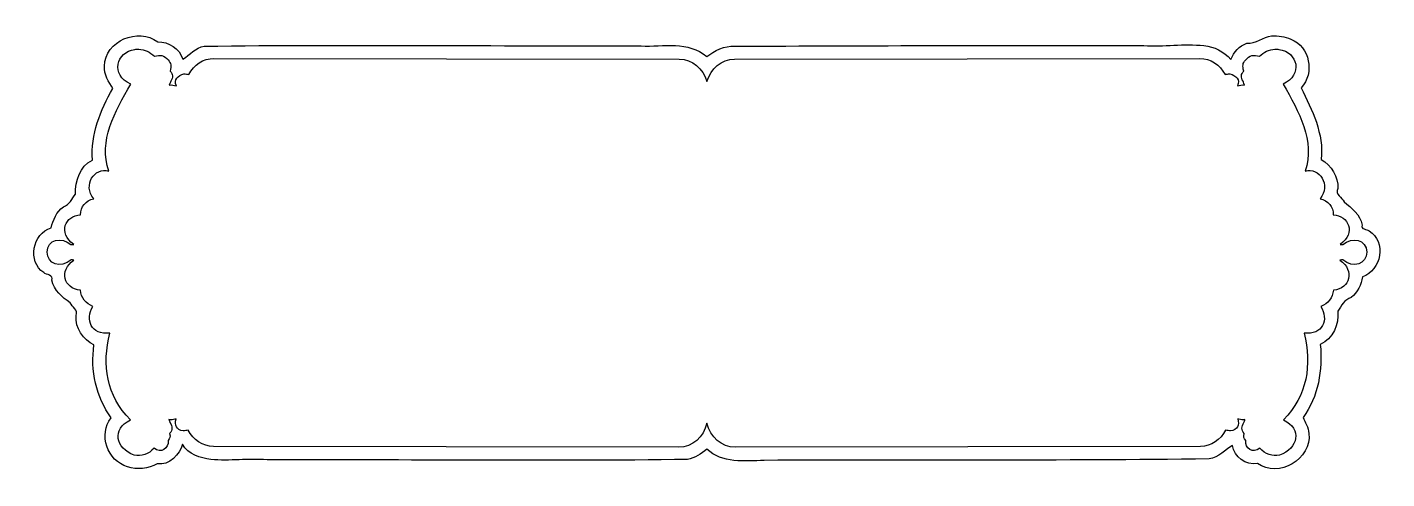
# Model space of a CAD drawing. Header units: centimetres. Extents: x -13.6 to 13.6, y -4.5 to 4.5.
import ezdxf

# ---------------------------------------------------------------- set-up
doc = ezdxf.new("R2010")
doc.units = ezdxf.units.CM
doc.header["$MEASUREMENT"] = 0
doc.layers.add('Layer 1', color=7, linetype='Continuous')

msp = doc.modelspace()

# ---------------------------------------------------------------- linework, layer by layer
at = {"layer": 'Layer 1', "color": 42, "lineweight": 25}
msp.add_open_spline([(11.28326, 4.32738), (11.10996, 4.30573), (10.96839, 4.17145), (10.78799, 4.17938), (10.78799, 4.17938), (10.63818, 4.12909), (10.52982, 3.99871), (10.46718, 3.85775), (10.46718, 3.85775), (10.32425, 4.00791), (10.13993, 4.11687), (9.92892, 4.13143), (9.92892, 4.13143), (9.53103, 4.17952), (9.12714, 4.10334), (8.72672, 4.13397), (8.72672, 4.13397), (6.00412, 4.13849), (3.2804, 4.13159), (0.55854, 4.11902), (0.55854, 4.11902), (0.35022, 4.13874), (0.15109, 4.02611), (-0.00287, 3.91231), (-0.00287, 3.91231), (-0.36104, 4.23081), (-0.87784, 4.10957), (-1.31338, 4.1248), (-1.31338, 4.1248), (-4.22287, 4.12281), (-7.13316, 4.15694), (-10.04215, 4.12067), (-10.04215, 4.12067), (-10.2127, 4.09246), (-10.33236, 3.95427), (-10.46879, 3.86022), (-10.46879, 3.86022), (-10.53243, 4.07377), (-10.75694, 4.20916), (-10.9715, 4.20914), (-10.9715, 4.20914), (-11.35429, 4.50075), (-12.03009, 4.22796), (-12.03231, 3.72379), (-12.03231, 3.72379), (-12.04873, 3.55671), (-11.94508, 3.39777), (-11.86695, 3.27483), (-11.86695, 3.27483), (-12.11743, 2.84375), (-12.30876, 2.35272), (-12.27623, 1.84525), (-12.27623, 1.84525), (-12.53109, 1.72504), (-12.61785, 1.41903), (-12.61357, 1.1656), (-12.61357, 1.1656), (-12.68286, 1.07338), (-12.73337, 0.94688), (-12.85583, 0.91094), (-12.85583, 0.91094), (-12.99476, 0.81338), (-13.05912, 0.6425), (-13.1014, 0.48843), (-13.1014, 0.48843), (-13.47037, 0.37928), (-13.57825, -0.19073), (-13.24775, -0.40618), (-13.24775, -0.40618), (-13.1888, -0.45584), (-13.0527, -0.44775), (-13.08321, -0.55666), (-13.08321, -0.55666), (-13.05196, -0.76085), (-12.87693, -0.90222), (-12.72106, -1.00811), (-12.72106, -1.00811), (-12.68299, -1.09625), (-12.55012, -1.15502), (-12.60282, -1.26525), (-12.60282, -1.26525), (-12.62111, -1.51348), (-12.45652, -1.74928), (-12.24563, -1.85147), (-12.24563, -1.85147), (-12.31632, -2.35952), (-12.20146, -2.89493), (-11.90084, -3.31164), (-11.90084, -3.31164), (-12.16266, -3.63529), (-11.97354, -4.17504), (-11.57755, -4.28564), (-11.57755, -4.28564), (-11.38261, -4.35688), (-11.1584, -4.32205), (-10.98224, -4.22694), (-10.98224, -4.22694), (-10.73529, -4.27289), (-10.52729, -4.03158), (-10.47705, -3.83833), (-10.47705, -3.83833), (-10.3671, -4.04025), (-10.11871, -4.10989), (-9.90654, -4.14343), (-9.90654, -4.14343), (-9.53354, -4.17116), (-9.15916, -4.12524), (-8.78537, -4.14591), (-8.78537, -4.14591), (-5.98612, -4.14422), (-3.18606, -4.17799), (-0.38733, -4.14178), (-0.38733, -4.14178), (-0.24199, -4.11272), (-0.10817, -4.03189), (-0.00038, -3.93425), (-0.00038, -3.93425), (0.30575, -4.22567), (0.75588, -4.17252), (1.14312, -4.1595), (1.14312, -4.1595), (4.10769, -4.14493), (7.07345, -4.17188), (10.03725, -4.12855), (10.03725, -4.12855), (10.21974, -4.10423), (10.3689, -3.93936), (10.50027, -3.85983), (10.50027, -3.85983), (10.53692, -4.08556), (10.76931, -4.27284), (11.00215, -4.22198), (11.00215, -4.22198), (11.41907, -4.52839), (12.08945, -4.12772), (12.02658, -3.61923), (12.02658, -3.61923), (12.02177, -3.50412), (11.94855, -3.3935), (11.91, -3.30008), (11.91, -3.30008), (12.21885, -2.89022), (12.30307, -2.34599), (12.25561, -1.84074), (12.25561, -1.84074), (12.51094, -1.73568), (12.63711, -1.43426), (12.6037, -1.17432), (12.6037, -1.17432), (12.67769, -1.07082), (12.73554, -0.94089), (12.87076, -0.90312), (12.87076, -0.90312), (13.0017, -0.804), (13.07388, -0.6456), (13.09814, -0.48805), (13.09814, -0.48805), (13.4756, -0.37464), (13.58398, 0.22269), (13.22878, 0.42724), (13.22878, 0.42724), (13.17844, 0.46746), (13.06197, 0.4521), (13.08905, 0.54548), (13.08905, 0.54548), (13.06021, 0.75361), (12.87887, 0.88823), (12.73104, 1.00767), (12.73104, 1.00767), (12.68672, 1.09857), (12.54612, 1.15646), (12.60702, 1.27391), (12.60702, 1.27391), (12.62001, 1.51306), (12.47179, 1.73528), (12.27298, 1.85682), (12.27298, 1.85682), (12.33032, 2.36941), (12.0907, 2.84561), (11.8728, 3.29136), (11.8728, 3.29136), (12.14723, 3.57614), (12.04567, 4.11931), (11.66857, 4.25874), (11.66857, 4.25874), (11.54902, 4.31455), (11.41527, 4.33421), (11.28327, 4.32737), (11.28327, 4.32737), (11.28327, 4.32737), (11.28326, 4.32738), (11.28326, 4.32738)], degree=3, knots=[0, 0, 0, 0, 0.02040816, 0.02040816, 0.02040816, 0.02040816, 0.04081633, 0.04081633, 0.04081633, 0.04081633, 0.06122449, 0.06122449, 0.06122449, 0.06122449, 0.08163265, 0.08163265, 0.08163265, 0.08163265, 0.10204082, 0.10204082, 0.10204082, 0.10204082, 0.12244898, 0.12244898, 0.12244898, 0.12244898, 0.14285714, 0.14285714, 0.14285714, 0.14285714, 0.16326531, 0.16326531, 0.16326531, 0.16326531, 0.18367347, 0.18367347, 0.18367347, 0.18367347, 0.20408163, 0.20408163, 0.20408163, 0.20408163, 0.2244898, 0.2244898, 0.2244898, 0.2244898, 0.24489796, 0.24489796, 0.24489796, 0.24489796, 0.26530612, 0.26530612, 0.26530612, 0.26530612, 0.28571429, 0.28571429, 0.28571429, 0.28571429, 0.30612245, 0.30612245, 0.30612245, 0.30612245, 0.32653061, 0.32653061, 0.32653061, 0.32653061, 0.34693878, 0.34693878, 0.34693878, 0.34693878, 0.36734694, 0.36734694, 0.36734694, 0.36734694, 0.3877551, 0.3877551, 0.3877551, 0.3877551, 0.40816327, 0.40816327, 0.40816327, 0.40816327, 0.42857143, 0.42857143, 0.42857143, 0.42857143, 0.44897959, 0.44897959, 0.44897959, 0.44897959, 0.46938776, 0.46938776, 0.46938776, 0.46938776, 0.48979592, 0.48979592, 0.48979592, 0.48979592, 0.51020408, 0.51020408, 0.51020408, 0.51020408, 0.53061224, 0.53061224, 0.53061224, 0.53061224, 0.55102041, 0.55102041, 0.55102041, 0.55102041, 0.57142857, 0.57142857, 0.57142857, 0.57142857, 0.59183673, 0.59183673, 0.59183673, 0.59183673, 0.6122449, 0.6122449, 0.6122449, 0.6122449, 0.63265306, 0.63265306, 0.63265306, 0.63265306, 0.65306122, 0.65306122, 0.65306122, 0.65306122, 0.67346939, 0.67346939, 0.67346939, 0.67346939, 0.69387755, 0.69387755, 0.69387755, 0.69387755, 0.71428571, 0.71428571, 0.71428571, 0.71428571, 0.73469388, 0.73469388, 0.73469388, 0.73469388, 0.75510204, 0.75510204, 0.75510204, 0.75510204, 0.7755102, 0.7755102, 0.7755102, 0.7755102, 0.79591837, 0.79591837, 0.79591837, 0.79591837, 0.81632653, 0.81632653, 0.81632653, 0.81632653, 0.83673469, 0.83673469, 0.83673469, 0.83673469, 0.85714286, 0.85714286, 0.85714286, 0.85714286, 0.87755102, 0.87755102, 0.87755102, 0.87755102, 0.89795918, 0.89795918, 0.89795918, 0.89795918, 0.91836735, 0.91836735, 0.91836735, 0.91836735, 0.93877551, 0.93877551, 0.93877551, 0.93877551, 0.95918367, 0.95918367, 0.95918367, 0.95918367, 1, 1, 1, 1], dxfattribs=at)
at = {"layer": 'Layer 1', "color": 12, "lineweight": 25}
msp.add_open_spline([(-11.348, 4.0612), (-11.37427, 4.06206), (-11.40047, 4.06049), (-11.42655, 4.05624), (-11.42655, 4.05624), (-11.80346, 4.01094), (-11.91478, 3.53701), (-11.51006, 3.36336), (-11.51006, 3.36336), (-11.82839, 2.81512), (-12.15343, 2.22523), (-11.9491, 1.62455), (-11.9491, 1.62455), (-12.23541, 1.70772), (-12.47394, 1.33932), (-12.24841, 1.07223), (-12.24841, 1.07223), (-12.40577, 1.02854), (-12.51803, 0.91619), (-12.51299, 0.74977), (-12.51299, 0.74977), (-12.81756, 0.74189), (-12.97336, 0.38063), (-12.64859, 0.15942), (-12.64859, 0.15942), (-12.6667, 0.15785), (-12.68497, 0.15607), (-12.70316, 0.15611), (-12.70316, 0.15611), (-12.88788, 0.30791), (-13.17858, 0.26394), (-13.18024, 0.00397), (-13.18024, 0.00397), (-13.17842, -0.23172), (-12.91368, -0.33283), (-12.69986, -0.15065), (-12.69986, -0.15065), (-12.68529, -0.15078), (-12.66521, -0.15485), (-12.64694, -0.15644), (-12.64694, -0.15644), (-12.94394, -0.36547), (-12.8548, -0.72796), (-12.51465, -0.75589), (-12.51465, -0.75589), (-12.50582, -0.90403), (-12.40325, -1.02596), (-12.26578, -1.08331), (-12.26578, -1.08331), (-12.42703, -1.34522), (-12.30199, -1.65729), (-11.92844, -1.61578), (-11.92844, -1.61578), (-12.08765, -2.24939), (-11.99194, -2.86504), (-11.51751, -3.34963), (-11.51751, -3.34963), (-11.89619, -3.53218), (-11.81034, -3.92247), (-11.43813, -4.05408), (-11.43813, -4.05408), (-11.30174, -4.08556), (-11.14919, -4.03368), (-11.04374, -3.91765), (-11.04374, -3.91765), (-10.91148, -4.02502), (-10.74065, -3.92697), (-10.7651, -3.76221), (-10.7651, -3.76221), (-10.72759, -3.71788), (-10.70773, -3.69103), (-10.73368, -3.62413), (-10.73368, -3.62413), (-10.66352, -3.55503), (-10.68054, -3.48037), (-10.72541, -3.40171), (-10.72541, -3.40171), (-10.73122, -3.38698), (-10.74097, -3.36333), (-10.74856, -3.34383), (-10.74856, -3.34383), (-10.73828, -3.34483), (-10.72856, -3.34795), (-10.71797, -3.34796), (-10.71797, -3.34796), (-10.67238, -3.34804), (-10.6349, -3.33983), (-10.60387, -3.3306), (-10.60387, -3.3306), (-10.63965, -3.4447), (-10.59757, -3.55504), (-10.46248, -3.56873), (-10.46248, -3.56873), (-10.42698, -3.56791), (-10.39323, -3.56355), (-10.36161, -3.5555), (-10.36161, -3.5555), (-10.2619, -3.75003), (-10.07291, -3.88093), (-9.85642, -3.88127), (-9.85642, -3.88127), (-9.85642, -3.88127), (-0.56128, -3.89615), (-0.56128, -3.89615), (-0.56128, -3.89615), (-0.29081, -3.89658), (-0.06466, -3.69325), (0.00096, -3.41577), (0.00096, -3.41577), (0.06657, -3.69326), (0.29272, -3.89658), (0.5632, -3.89615), (0.5632, -3.89615), (0.5632, -3.89615), (9.85917, -3.88127), (9.85917, -3.88127), (9.85917, -3.88127), (10.07566, -3.88093), (10.26383, -3.75004), (10.36353, -3.5555), (10.36353, -3.5555), (10.39515, -3.56355), (10.4289, -3.56791), (10.4644, -3.56873), (10.4644, -3.56873), (10.59949, -3.55505), (10.6424, -3.4447), (10.60661, -3.3306), (10.60661, -3.3306), (10.63764, -3.33983), (10.67429, -3.34804), (10.71988, -3.34796), (10.71988, -3.34796), (10.73047, -3.34794), (10.7402, -3.34483), (10.75047, -3.34383), (10.75047, -3.34383), (10.74288, -3.36332), (10.73396, -3.38697), (10.72815, -3.40171), (10.72815, -3.40171), (10.68328, -3.48036), (10.66626, -3.55502), (10.73642, -3.62413), (10.73642, -3.62413), (10.71047, -3.69103), (10.7295, -3.71788), (10.76701, -3.76221), (10.76701, -3.76221), (10.74256, -3.92697), (10.91421, -4.02502), (11.04648, -3.91765), (11.04648, -3.91765), (11.15194, -4.03368), (11.30448, -4.08556), (11.44087, -4.05408), (11.44087, -4.05408), (11.81308, -3.92247), (11.89892, -3.53217), (11.52025, -3.34963), (11.52025, -3.34963), (11.99468, -2.86505), (12.09039, -2.24939), (11.93118, -1.61578), (11.93118, -1.61578), (12.30474, -1.65729), (12.42894, -1.34522), (12.2677, -1.08331), (12.2677, -1.08331), (12.40517, -1.02595), (12.50774, -0.90403), (12.51657, -0.75589), (12.51657, -0.75589), (12.85672, -0.72797), (12.94586, -0.36547), (12.64886, -0.15644), (12.64886, -0.15644), (12.66713, -0.15486), (12.68804, -0.15078), (12.7026, -0.15065), (12.7026, -0.15065), (12.91643, -0.33283), (13.18034, -0.23172), (13.18216, 0.00397), (13.18216, 0.00397), (13.18052, 0.26393), (12.89063, 0.30791), (12.70591, 0.15611), (12.70591, 0.15611), (12.68772, 0.15606), (12.66945, 0.15785), (12.65134, 0.15942), (12.65134, 0.15942), (12.97612, 0.38063), (12.81948, 0.7419), (12.51491, 0.74977), (12.51491, 0.74977), (12.51994, 0.91619), (12.40852, 1.02854), (12.25115, 1.07223), (12.25115, 1.07223), (12.47668, 1.33932), (12.23815, 1.70772), (11.95184, 1.62455), (11.95184, 1.62455), (12.15617, 2.22523), (11.8303, 2.81512), (11.51197, 3.36336), (11.51197, 3.36336), (11.91669, 3.53701), (11.80537, 4.01094), (11.42846, 4.05624), (11.42846, 4.05624), (11.40238, 4.0605), (11.37618, 4.06206), (11.34991, 4.0612), (11.34991, 4.0612), (11.23606, 4.05747), (11.12318, 4.00676), (11.0382, 3.91816), (11.0382, 3.91816), (10.92801, 3.95958), (10.83796, 3.93796), (10.76452, 3.84623), (10.76452, 3.84623), (10.70162, 3.7712), (10.69898, 3.73484), (10.72649, 3.62299), (10.72649, 3.62299), (10.66351, 3.56387), (10.66541, 3.49082), (10.71243, 3.42373), (10.71243, 3.42373), (10.71151, 3.42544), (10.72145, 3.38959), (10.7422, 3.3427), (10.7422, 3.3427), (10.6944, 3.3501), (10.6461, 3.34191), (10.59999, 3.32947), (10.59999, 3.32947), (10.66576, 3.44652), (10.56442, 3.53823), (10.44951, 3.56677), (10.44951, 3.56677), (10.41473, 3.56682), (10.3821, 3.56271), (10.35194, 3.55519), (10.35194, 3.55519), (10.25118, 3.74698), (10.06408, 3.87551), (9.84923, 3.87517), (9.84923, 3.87517), (9.84923, 3.87517), (0.55409, 3.86029), (0.55409, 3.86029), (0.55409, 3.86029), (0.29486, 3.85988), (0.07672, 3.67291), (0.00177, 3.41298), (0.00177, 3.41298), (-0.07312, 3.67304), (-0.29207, 3.85988), (-0.55137, 3.86029), (-0.55137, 3.86029), (-0.55137, 3.86029), (-9.84651, 3.87517), (-9.84651, 3.87517), (-9.84651, 3.87517), (-10.06136, 3.87551), (-10.24928, 3.74697), (-10.35005, 3.55519), (-10.35005, 3.55519), (-10.38021, 3.56271), (-10.41283, 3.56682), (-10.44762, 3.56677), (-10.44762, 3.56677), (-10.56253, 3.53823), (-10.66387, 3.44652), (-10.5981, 3.32947), (-10.5981, 3.32947), (-10.64421, 3.34191), (-10.69251, 3.3501), (-10.74031, 3.3427), (-10.74031, 3.3427), (-10.71956, 3.38959), (-10.7088, 3.42544), (-10.70972, 3.42373), (-10.70972, 3.42373), (-10.66269, 3.49083), (-10.66162, 3.56388), (-10.7246, 3.62299), (-10.7246, 3.62299), (-10.6971, 3.73484), (-10.69891, 3.77121), (-10.76181, 3.84623), (-10.76181, 3.84623), (-10.83525, 3.93797), (-10.92612, 3.95959), (-11.03632, 3.91816), (-11.03632, 3.91816), (-11.12131, 4.00676), (-11.23419, 4.05747), (-11.34803, 4.0612), (-11.34803, 4.0612), (-11.34803, 4.0612), (-11.348, 4.0612), (-11.348, 4.0612)], degree=3, knots=[0, 0, 0, 0, 0.01282051, 0.01282051, 0.01282051, 0.01282051, 0.02564103, 0.02564103, 0.02564103, 0.02564103, 0.03846154, 0.03846154, 0.03846154, 0.03846154, 0.05128205, 0.05128205, 0.05128205, 0.05128205, 0.06410256, 0.06410256, 0.06410256, 0.06410256, 0.07692308, 0.07692308, 0.07692308, 0.07692308, 0.08974359, 0.08974359, 0.08974359, 0.08974359, 0.1025641, 0.1025641, 0.1025641, 0.1025641, 0.11538462, 0.11538462, 0.11538462, 0.11538462, 0.12820513, 0.12820513, 0.12820513, 0.12820513, 0.14102564, 0.14102564, 0.14102564, 0.14102564, 0.15384615, 0.15384615, 0.15384615, 0.15384615, 0.16666667, 0.16666667, 0.16666667, 0.16666667, 0.17948718, 0.17948718, 0.17948718, 0.17948718, 0.19230769, 0.19230769, 0.19230769, 0.19230769, 0.20512821, 0.20512821, 0.20512821, 0.20512821, 0.21794872, 0.21794872, 0.21794872, 0.21794872, 0.23076923, 0.23076923, 0.23076923, 0.23076923, 0.24358974, 0.24358974, 0.24358974, 0.24358974, 0.25641026, 0.25641026, 0.25641026, 0.25641026, 0.26923077, 0.26923077, 0.26923077, 0.26923077, 0.28205128, 0.28205128, 0.28205128, 0.28205128, 0.29487179, 0.29487179, 0.29487179, 0.29487179, 0.30769231, 0.30769231, 0.30769231, 0.30769231, 0.32051282, 0.32051282, 0.32051282, 0.32051282, 0.33333333, 0.33333333, 0.33333333, 0.33333333, 0.34615385, 0.34615385, 0.34615385, 0.34615385, 0.35897436, 0.35897436, 0.35897436, 0.35897436, 0.37179487, 0.37179487, 0.37179487, 0.37179487, 0.38461538, 0.38461538, 0.38461538, 0.38461538, 0.3974359, 0.3974359, 0.3974359, 0.3974359, 0.41025641, 0.41025641, 0.41025641, 0.41025641, 0.42307692, 0.42307692, 0.42307692, 0.42307692, 0.43589744, 0.43589744, 0.43589744, 0.43589744, 0.44871795, 0.44871795, 0.44871795, 0.44871795, 0.46153846, 0.46153846, 0.46153846, 0.46153846, 0.47435897, 0.47435897, 0.47435897, 0.47435897, 0.48717949, 0.48717949, 0.48717949, 0.48717949, 0.5, 0.5, 0.5, 0.5, 0.51282051, 0.51282051, 0.51282051, 0.51282051, 0.52564103, 0.52564103, 0.52564103, 0.52564103, 0.53846154, 0.53846154, 0.53846154, 0.53846154, 0.55128205, 0.55128205, 0.55128205, 0.55128205, 0.56410256, 0.56410256, 0.56410256, 0.56410256, 0.57692308, 0.57692308, 0.57692308, 0.57692308, 0.58974359, 0.58974359, 0.58974359, 0.58974359, 0.6025641, 0.6025641, 0.6025641, 0.6025641, 0.61538462, 0.61538462, 0.61538462, 0.61538462, 0.62820513, 0.62820513, 0.62820513, 0.62820513, 0.64102564, 0.64102564, 0.64102564, 0.64102564, 0.65384615, 0.65384615, 0.65384615, 0.65384615, 0.66666667, 0.66666667, 0.66666667, 0.66666667, 0.67948718, 0.67948718, 0.67948718, 0.67948718, 0.69230769, 0.69230769, 0.69230769, 0.69230769, 0.70512821, 0.70512821, 0.70512821, 0.70512821, 0.71794872, 0.71794872, 0.71794872, 0.71794872, 0.73076923, 0.73076923, 0.73076923, 0.73076923, 0.74358974, 0.74358974, 0.74358974, 0.74358974, 0.75641026, 0.75641026, 0.75641026, 0.75641026, 0.76923077, 0.76923077, 0.76923077, 0.76923077, 0.78205128, 0.78205128, 0.78205128, 0.78205128, 0.79487179, 0.79487179, 0.79487179, 0.79487179, 0.80769231, 0.80769231, 0.80769231, 0.80769231, 0.82051282, 0.82051282, 0.82051282, 0.82051282, 0.83333333, 0.83333333, 0.83333333, 0.83333333, 0.84615385, 0.84615385, 0.84615385, 0.84615385, 0.85897436, 0.85897436, 0.85897436, 0.85897436, 0.87179487, 0.87179487, 0.87179487, 0.87179487, 0.88461538, 0.88461538, 0.88461538, 0.88461538, 0.8974359, 0.8974359, 0.8974359, 0.8974359, 0.91025641, 0.91025641, 0.91025641, 0.91025641, 0.92307692, 0.92307692, 0.92307692, 0.92307692, 0.93589744, 0.93589744, 0.93589744, 0.93589744, 0.94871795, 0.94871795, 0.94871795, 0.94871795, 0.96153846, 0.96153846, 0.96153846, 0.96153846, 0.97435897, 0.97435897, 0.97435897, 0.97435897, 1, 1, 1, 1], dxfattribs=at)

doc.saveas('drawing.dxf')
